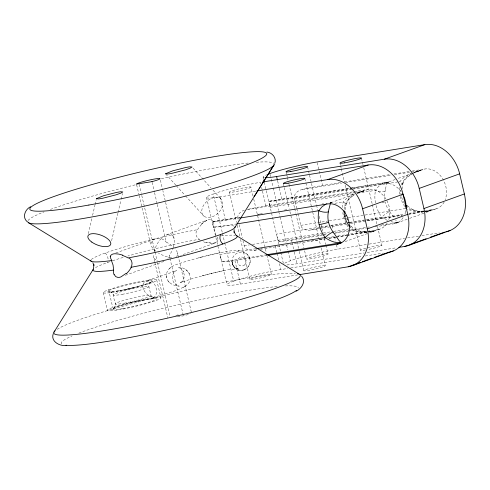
<?xml version="1.0" encoding="UTF-8"?>
<svg xmlns="http://www.w3.org/2000/svg" width="490" height="490" viewBox="0 0 490 490"><rect width="100%" height="100%" fill="white"/><g stroke="black" fill="none" stroke-linecap="round" stroke-linejoin="round"><path stroke-width="0.37" stroke-dasharray="2.45 1.84" d="M217.811 239.867L217.242 241.693L215.471 242.875A8.091 3.62 13.8 0 1 212.391 243.303L206.082 242.195L211.368 243.248L215.808 242.746L180.651 255.4M401.996 189.079L403.105 182.641M385.483 189.103L386.506 184.424L387.492 182.347L396.355 179.034M385.391 189.55L384.999 191.486A20.758 16.268 70.2 0 0 384.736 199.399M344.115 209.346A20.758 16.268 70.2 0 1 344.556 206.039C345.793 200.961 350.087 197.317 354.399 194.75M88.384 233.687L91.918 218.301M92.592 215.373L94.931 205.181M95.097 204.459L96.261 199.387M111.604 240.749L117.943 213.113M118.108 212.384L120.944 200.024M121.11 199.295L122.445 193.483M346.479 203.019L345.481 207.386L345.671 213.683M173.515 246.715L174.305 242.679L174.189 238.985L162.839 190.573M346.124 203.938L348.617 199.7L351.857 196.606L354.668 194.695M402.743 183.56L404.079 180.853L406.767 177.699L411.79 174.017M357.449 193.238L375.499 190.334L377.962 187.082L381.03 184.565L384.675 182.862L388.552 182.078L384.509 183.536L352.88 188.619M399.687 182.004A27.648 21.67 70.2 0 1 399.767 181.606L404.048 177.264L410.988 173.454M201.084 224.469L204.275 221.701L207.417 220.028A8.091 4.716 -43.2 0 1 210.394 219.643L212.256 220.414L213.475 221.903M330.873 202.725L354.54 194.083M176.51 256.607C178.93 254.316 176.853 250.751 175.095 248.749M232.762 264.606L232.585 264.275L233.614 266.144L232.762 264.606L232.003 261.372C235.298 281.285 260.845 264 245.239 252.607C238.232 248.632 229.804 251.156 222.368 252.252C209.861 254.733 197.525 258.04 185.3 261.636C178.427 264.128 168.113 265.476 166.453 274.143C165.228 281.536 172.731 286.031 179.211 286.117L177.533 285.695L177.882 285.835L174.838 283.906L176.265 285.039M201.764 223.789L206.964 220.2L167.133 234.532C160.683 237.16 156.665 243.665 154.564 250.041A22.252 13.757 -46.9 0 0 154.16 251.621M170.839 267.313L169.436 268.508M152.8 297.945C164.193 293.455 177.288 291.838 187.407 284.623C194.665 277.646 186.972 266.566 178.029 267.32L180.21 268.146C181.87 268.324 184.901 274.523 182.709 270.498M411.637 174.024C407.08 176.614 402.492 180.351 401.175 185.661A6.921 2.671 12 0 0 399.767 181.6M185.441 286.209L183.113 287.483L184.644 286.65M412.286 173.717L416.463 171.8L424.952 168.983A20.758 16.268 70.2 0 1 442.243 178.109A20.758 16.268 70.2 0 1 445.202 199.779M244.614 269.653L245.049 269.451M352.126 188.742L282.093 200.006A34.6 3.136 -13.2 0 1 269.966 201.151L269.126 201.8L269.555 204.575M356.898 193.428L358.196 192.839M413.523 173.05L414.816 172.462M354.368 193.832L347.422 197.642L343.141 201.978A27.679 21.695 70.2 0 0 342.504 208.501M357.694 193.078L368.333 189.361A20.758 16.268 70.2 0 1 385.624 198.487A20.758 16.268 70.2 0 1 388.582 220.157M360.187 192.056L357.363 193.066M416.806 171.678L397.059 178.783M358.852 192.564L364.284 190.812L355.979 192.147M415.477 172.186L420.91 170.434L412.598 171.77M239.782 218.081L225.474 220.384A34.6 3.136 -13.2 0 1 213.346 221.529L212.507 222.178L212.936 224.953M115.787 253.012L156.114 238.495M125.305 275.313L163.789 261.464A12.109 9.494 70.2 0 1 162.153 261.795M386.91 223.477A20.758 16.268 70.2 0 1 377.772 229.614L373.729 231.072L368.805 231.935M375.126 226.821L393.948 223.795L397.996 222.338L395.436 219.857M444.161 202.052A20.758 16.268 70.2 0 1 434.397 209.236L427.55 211.27M345.156 241.576L368.572 233.148M369.282 232.891L380.638 228.806M396.814 222.981L408.874 218.644M409.585 218.387L425.198 212.77M425.908 212.513L437.258 208.428M413.536 172.468L420.91 170.434L418.16 171.212M356.916 192.846L364.284 190.812L361.534 191.59M243.72 269.99L244.173 269.837M244.436 210.228C240.076 211.221 236.211 215.821 238.183 220.365M330.762 202.633L331.932 202.456L330.419 202.701M148.011 280.305L168.143 273.671L176.559 270.315L174.514 271.76L174.703 271.521C171.439 275.074 171.482 280.476 175.04 284.065M167.133 234.532C170.042 233.228 173.521 235.145 174.024 238.269L173.723 237.344M153.401 297.816C159.642 294.049 155.771 280.623 148.635 280.17M269.966 201.151L388.552 182.078L387.388 182.256L387.951 182.09M203.087 275.576L202.254 275.79L211.809 273.316L191.749 278.773L180.296 282.846L181.833 282.007L180.883 282.608L182.286 281.401L182.023 281.646L183.836 278.651L184.314 275.264L183.56 272.03M200.802 257.299L197.25 258.242M331.332 202.468L329.966 202.744M201.543 257.103L205.224 256.154M206.541 255.823L220.427 252.638M133.06 287.746L144.372 284.61L150.847 282.087L149.499 282.816L150.504 282.203L149.021 284.139L148.88 286.57L151.226 296.242L153.003 298.281L154.436 298.637L147.055 299.396L137.427 301.246M131.118 302.71L119.811 305.84L113.331 308.369L114.678 307.64L113.674 308.247L114.366 307.665L114.164 307.898C117.447 304.223 113.337 299.917 113.202 294.925C113.6 293.945 109.368 290.619 111.922 292.744M130.959 288.249L133.158 287.722M131.02 302.734L137.567 301.215M340.611 182.543L322.536 185.447A34.6 3.136 -13.2 0 0 302.324 189.501C298.141 190.224 293.406 193.807 294.466 198.536L296.677 207.968M128.784 288.751L130.977 288.249M126.61 289.241L128.846 288.739M224.157 270.505L211.264 273.451L227.372 269.898L237.754 268.771L236.235 268.71L238.526 269.041L236.211 268.453L237.858 268.875M126.751 289.204L117.122 291.06L109.742 291.813L111.346 292.31M298.036 213.769L300.756 225.376C301.907 230.086 307.763 230.937 311.769 229.761A34.6 3.136 -13.2 0 1 328.686 226.264M242.942 240.676L244.375 246.525L246.274 249.024L250.09 250.5L255.143 250.139A34.6 3.136 -13.2 0 1 256.509 249.827M386.978 182.292L388.552 182.078L387.382 182.219M330.352 202.67L331.932 202.456M222.184 232.113L213.236 193.954A34.6 3.136 -13.2 0 0 219.967 196.9L256.901 190.959M344.378 181.937L391.063 174.428M394.076 173.944L409.138 171.525M412.151 171.041L424.952 168.983M302.324 189.501L341.597 183.186M345.377 182.58L391.449 175.175M394.475 174.685L411.845 171.892M294.466 198.536L352.377 189.22M353.131 189.103L398.26 181.845M248.43 209.255A34.6 3.136 -13.2 0 1 265.917 205.825L353.272 191.78M354.025 191.657L368.333 189.361M247.211 209.64L355.219 192.27M270.198 207.27L354.435 193.721M213.346 221.529L239.782 217.278M257.911 214.363L259.418 214.118M260.178 213.995L262.444 213.634M284.292 210.106L287.305 209.628M322.046 204.012L323.559 203.767M334.872 203.313L343.141 201.978A6.921 2.671 12 0 1 344.556 206.039M213.573 227.648L236.137 224.016M300.756 225.376L328.588 220.898M329.341 220.776L344.384 218.356M348.145 217.756L406.063 208.44M320.117 227.091L276.489 234.11L276.758 235.267M320.87 226.974L329.893 225.523M330.646 225.4L345.689 222.981M349.45 222.374L381.796 217.174A6.921 1.58 -37 0 1 389.721 211.613A20.758 16.268 70.2 0 1 385.189 201.898M330.921 225.878A34.6 3.136 -13.2 0 1 331.981 225.706L346.289 223.403M350.056 222.797L365.871 220.255M366.624 220.132L405.781 213.836M408.789 213.352L424.603 210.81M425.357 210.688L434.397 209.236M310.832 229.957L346.687 224.181M350.289 223.569L402.406 215.184M408.446 214.216L423.55 211.784M424.309 211.662L430.349 210.694L425.43 211.558M244.136 245.753L249.398 244.908M252.411 244.424L322.359 233.173M323.112 233.05L330.634 231.844M333.641 231.36L349.437 228.818M322.414 235.298L291.538 240.259A34.6 3.136 -13.2 0 1 279.41 241.405L323.216 234.361M323.976 234.238L327.749 233.632M335.301 232.419L349.652 230.11M350.411 229.988L367.028 227.317M367.782 227.195L369.295 226.95M381.379 225.008L397.996 222.338L394.334 222.313L390.953 221.701M323.167 235.175L326.175 234.692M333.708 233.479L348.016 231.182M348.77 231.06L366.085 228.273M255.97 248.681L219.869 254.488L220.139 255.645M327.32 237.73L334.848 236.517M337.861 236.033L377.772 229.614M254.206 250.335L257.409 249.778M260.429 249.288L325.391 238.844M329.164 238.238L335.962 237.142M336.716 237.019L346.534 235.445M347.294 235.323L373.729 231.072L347.722 235.292M220.543 257.391L221.578 260.76L222.791 261.783L265.843 254.861M222.791 261.783A34.6 3.136 -13.2 0 0 234.912 260.637L267.295 255.431M284.764 263.173A34.6 3.136 -13.2 0 1 337.488 249.19L368.4 244.216M369.154 244.1L404.587 238.397M407.6 237.913L418.907 236.094M421.921 235.61L439.261 232.824M286.926 264.925A34.6 3.136 -13.2 0 0 297.044 263.743L364.137 252.956M367.157 252.473L396.557 247.744M224.745 243.016L233.693 281.18A34.6 3.136 -13.2 0 1 280.868 269.567L287.654 268.477M290.668 267.993L362.288 256.472M365.301 255.988L383.394 253.079M233.693 281.18A34.6 3.136 -13.2 0 0 240.425 284.12L297.718 274.908M177.533 316.779L183.432 315.836A12.109 1.096 -13.2 0 0 190.457 313.6M269.525 201.188L351.575 188.007M352.322 187.884L386.2 182.445M212.899 221.566L240.027 217.211M257.311 214.43L260.937 213.867M367.598 220.812L402.094 215.275M408.844 214.191L430.349 210.694L425.798 211.386M310.979 241.19L325.225 238.906M328.974 238.299L335.724 237.215M336.471 237.099L346.969 235.414M427.586 211.178L425.51 211.453M369.178 231.764L373.729 231.072L368.884 231.831M424.12 211.594L414.877 211.453L407.913 209.542M366.802 232.027C361.289 232.327 355.391 232.15 350.417 229.461M424.015 211.686C418.282 212.029 411.961 211.239 407.417 207.417M366.679 232.107C361.001 232.334 354.717 231.415 350.381 227.415M407.576 205.794L410.553 208.428L414.528 210.277L418.956 211.27L423.507 211.515M421.222 211.478L423.519 211.515M364.597 231.856L366.881 231.893L362.337 231.648L357.908 230.655L353.933 228.806L350.956 226.172M237.938 250.561L239.059 250.604M171.623 257.832L164.965 256.368L158.319 252.981M279.343 241.399L278.179 240.339L277.162 237.013M238.471 270.027L239.292 270.235M414.528 210.277L412.451 209.457M387.51 220.506L381.796 217.174A27.679 21.695 70.2 0 1 376.051 205.39M236.842 268.618L237.319 268.832L234.263 266.909L234.606 267.197L233.436 265.813M407.686 209.432L407.251 209.199M185.612 269.476L187.339 270.811M155.857 251.174L154.564 250.041A22.252 10.903 16.8 0 1 150.595 244.51M193.048 168.107L210.951 187.891M212.997 190.151L220.672 198.628M165.632 173.883L175.843 185.165M176.357 185.735L185.036 195.326M185.551 195.89L203.932 216.2M168.009 280.954L169.375 282.559M389.721 211.613L394.18 218.075M188.515 272.195L189.52 273.983M215.894 235.145L214.694 230.857L214.332 226.986A74.094 6.713 -13.2 0 1 233.889 226.043M249.514 258.224L249.055 257.011M269.996 206.419L270.113 206.915M269.604 204.783L276.507 234.177M213.371 226.797L213.493 227.293M212.985 225.161L219.888 254.555M361.473 158.141L363.029 164.793M363.727 167.752L372.222 203.969M372.394 204.71L376.902 223.93M377.594 226.882L381.93 245.361M339.95 163.011L340.47 165.228M340.642 165.969L341.163 168.186M341.34 168.921L344.458 182.231M345.15 185.183L360.407 250.237M317.202 162.698L322.536 185.447M331.981 225.706L332.845 229.375M334.566 236.713L335.595 241.117M336.459 244.786L337.488 249.19M307.567 166.808L316.411 204.508M316.583 205.243L317.796 210.418M319.186 216.335L322.653 231.115M324.386 238.507L325.77 244.424M325.948 245.159L328.024 254.034A11.074 1.004 -13.2 0 1 311.285 258.714A11.074 1.004 -13.2 0 1 312.491 256.656A11.074 1.004 -13.2 0 1 328.024 254.034M304.847 178.519L305.717 182.213M305.889 182.954L320.454 245.043M321.146 248.001L325.305 265.739A11.074 1.004 -13.2 0 1 308.565 270.425A11.074 1.004 -13.2 0 1 309.772 268.361A11.074 1.004 -13.2 0 1 325.305 265.739M296.842 208.691L297.865 213.046M286.05 171.678L286.57 173.895M286.742 174.636L287.263 176.853M287.434 177.588L288.132 180.547M288.996 184.246L294.545 207.895M294.717 208.636L295.758 213.07M295.929 213.811L303.904 247.811M304.602 250.77L306.507 258.904M283.33 183.389L289.223 208.52M289.915 211.478L296.854 241.043M297.026 241.784L298.588 248.436M299.28 251.395L303.788 270.615M277.622 180.92L279.171 187.529M279.343 188.264L282.093 200.006M291.538 240.259L291.881 241.729M292.052 242.464L293.602 249.067M294.288 252.001L297.044 263.743M270.021 174.256L270.817 177.662M271.135 179.028L273.053 187.204M273.212 187.884L278.492 210.375M278.81 211.735L279.925 216.507M280.084 217.186L286.001 242.403M286.638 245.129L287.759 249.9M288.077 251.26L290.319 260.803M269.525 204.44L269.653 204.998L264.508 183.046M263.142 177.196L263.657 179.401M278.767 243.83L276.728 235.12M278.914 244.473L280.666 251.921M280.825 252.601L283.422 263.681M260.754 183.811L260.411 182.341A34.6 3.136 -13.2 0 0 213.236 193.954M261.611 187.48L262.303 190.414M262.475 191.149L265.917 205.825M275.362 246.084L276.905 252.687M277.083 253.422L278.632 260.025M279.49 263.694L280.868 269.567M250.947 187.186A11.074 1.004 -13.2 0 1 234.202 191.872A11.074 1.004 -13.2 0 1 235.408 189.808A11.074 1.004 -13.2 0 1 250.947 187.186L253.024 196.055M253.722 199.014L258.401 218.969M258.573 219.71L266.205 252.234M266.897 255.192L271.405 274.412A11.074 1.004 -13.2 0 1 254.659 279.092A11.074 1.004 -13.2 0 1 255.866 277.034A11.074 1.004 -13.2 0 1 271.405 274.412M239.2 224.714L242.262 237.773M229.424 192.056L236.535 222.362M237.227 225.32L239.831 236.407M240.523 239.365L249.888 279.282M219.967 196.9L225.474 220.384M234.912 260.637L240.425 284.12M222.503 233.479L224.585 242.336M206.517 197.574L213.034 225.376M220.102 255.498L226.974 284.794M160.395 180.142L162.668 189.832M191.345 312.106L177.527 253.201L177.619 253.961M152.127 182.378L154.375 191.951M154.546 192.686L157.137 203.736M157.308 204.471L166.122 242.029A22.173 10.866 16.8 0 1 173.387 247.015M169.785 257.654L169.264 255.449A12.109 9.494 70.2 0 1 167.941 258.285M169.957 258.395L183.432 315.836M139.154 184.344L141.285 193.434M141.775 195.528L154.889 251.444M155.054 252.142L157.186 261.225M157.517 262.622L170.14 316.442M136.624 184.761L138.835 194.193M139.129 195.455L150.638 244.516A12.109 9.494 70.2 0 1 166.122 242.029M154.669 261.709L153.787 257.936A12.109 9.494 70.2 0 0 157.443 260.821M154.785 262.199L167.782 317.612M156.708 279.955L160.934 297.951A27.489 2.493 -13.2 0 1 120.228 309.539A27.489 2.493 -13.2 0 1 121.361 304.841A27.489 2.493 -13.2 0 1 160.934 297.951M108.59 289.786L112.761 307.555M103.255 292.659L107.42 310.427M277.181 237.087L276.991 236.254M220.42 256.858L220.561 257.464M220.365 256.631L220.451 257.011M166.398 276.182L166.631 277.836M232.003 261.372L232.144 262.628M27.997 220.616A126.592 11.472 -13.2 0 1 44.051 211.87M50.397 209.444A126.592 11.472 -13.2 0 1 135.718 184.736M161.339 178.728A126.592 11.472 -13.2 0 1 249.716 162.87M256.276 162.27A126.592 11.472 -13.2 0 1 273.916 163.464M57.11 329.335A126.592 11.472 -13.2 0 1 173.883 293.124A126.592 11.472 -13.2 0 1 295.366 273.353M61.52 343.907A121.698 11.031 -13.2 0 1 71.993 335.956M78.823 333.145A121.698 11.031 -13.2 0 1 277.499 286.491M285.382 285.927A121.698 11.031 -13.2 0 1 298.239 288.077M91.25 259.608A74.094 6.713 -13.2 0 1 197.072 229.761C194.953 232.842 195.878 237.528 199.301 239.249A74.094 6.713 -13.2 0 0 127.859 256.025M213.371 221.988A19.478 11.007 -49.1 0 1 213.91 227.176M95.568 267.601A74.094 6.713 -13.2 0 1 110.795 261.36M112.608 260.747A74.094 6.713 -13.2 0 1 124.613 256.981M220.88 235.929A74.094 6.713 -13.2 0 1 234.955 235.298M105.172 253.061A6.921 5.421 70.2 0 1 108.088 259.627M107.616 262.052A6.921 5.421 70.2 0 1 107.396 262.548M175.812 315.474A12.109 1.096 -13.2 0 1 179.187 314.623M153.75 257.954A22.252 13.757 -46.9 0 1 153.768 253.698M197.452 229.828A20.041 12.348 -43.6 0 1 201.353 224.683M205.837 242.611A19.478 10.168 12.7 0 1 203.032 241.588M200.428 240.363A19.478 10.168 12.7 0 1 198.848 239.463M217.205 237.007A20.041 9.022 16.4 0 1 217.983 239.904M173.301 247.297A22.173 13.708 -46.9 0 1 169.289 255.455M152.488 296.903A9.01 5.739 48 0 1 142.994 287.783A9.01 5.739 48 0 1 148.905 281.775M260.6 248.914A34.6 3.136 -13.2 0 1 261.948 248.626M348.084 226.882A27.679 21.695 70.2 0 1 342.639 211.172M350.24 225.927A6.921 1.58 -37 0 1 350.35 227.746M365.497 249.992A11.074 1.004 -13.2 0 1 365.179 248.338A11.074 1.004 -13.2 0 1 381.814 245.159A11.074 1.004 -13.2 0 1 368.327 249.453M264.122 177.625A34.6 3.136 -13.2 0 1 266.627 174.826M403.086 217.652A20.758 16.268 70.2 0 1 393.948 223.795M384.509 183.536A20.758 16.268 70.2 0 1 401.426 192.111M405.763 210.602A20.758 16.268 70.2 0 1 404.758 214.332M375.469 202.885A27.679 21.695 70.2 0 1 375.499 190.322M384.999 191.486A6.921 2.671 12 0 1 375.499 190.334M384.368 202.174A6.921 0.625 -13.2 0 1 381.434 203.007M399.742 194.15A27.648 21.67 70.2 0 1 399.215 185.502M404.342 203.466A20.758 16.268 70.2 0 1 400.698 190.298M401.714 195.951A6.921 0.625 -13.2 0 1 401.371 196.074M407.319 205.579A6.921 1.58 -37 0 1 407.392 206.719M404.703 206.504A27.679 21.695 70.2 0 1 400.165 196.074M212.293 216.776A12.121 8.14 -42.1 0 0 221.382 199.399A12.121 8.14 -42.1 0 0 203.16 206.033A12.121 8.14 -42.1 0 0 212.293 216.776M116.056 291.771A27.489 2.493 -13.2 0 0 156.769 280.182A27.489 2.493 -13.2 0 0 117.19 287.073A27.489 2.493 -13.2 0 0 116.056 291.771M243.346 270.033A9.096 9.047 -47 0 0 247.499 254.855A9.096 9.047 -47 0 0 232.303 258.922A9.096 9.047 -47 0 0 243.346 270.033M244.694 264.931A4.526 4.459 -71.7 0 0 243.285 257.244A4.526 4.459 -71.7 0 0 237.399 262.383A4.526 4.459 -71.7 0 0 244.694 264.931M124.191 303.224A18.326 1.66 -13.2 0 0 150.975 295.519A18.326 1.66 -13.2 0 0 124.227 300.26A18.326 1.66 -13.2 0 0 124.191 303.224M122.996 308.553A22.908 2.076 -13.2 0 0 156.482 298.925A22.908 2.076 -13.2 0 0 123.039 304.854A22.908 2.076 -13.2 0 0 122.996 308.553M122.108 294.337A18.326 1.66 -13.2 0 0 148.893 286.638A18.326 1.66 -13.2 0 0 122.139 291.379A18.326 1.66 -13.2 0 0 122.108 294.337M118.831 290.784A22.908 2.076 -13.2 0 0 152.31 281.156A22.908 2.076 -13.2 0 0 118.874 287.085A22.908 2.076 -13.2 0 0 118.831 290.784"/><path stroke-width="0.73" d="M234.091 229.571L234.159 232.358L234.018 231.801L236.094 235.316M110.201 256.742L110.752 255.357L112.186 254.31A8.091 3.614 13.8 0 1 115.113 253.753L118.727 254.077L122.825 255.155M328.857 209.481L330.34 203.552M328.772 209.928L328.374 211.864A20.758 16.268 70.2 0 0 333.096 231.99L339.184 240.725L341.371 242.715L337.328 244.173L268.048 255.308M93.541 268.765L93.835 264.692L93.976 265.255L92.794 262.72M53.245 333.69C50.458 341.616 59.645 346.252 66.315 345.585M274.749 163.36C276.832 158.037 272.22 152.568 266.921 152.053M53.925 332.22L93.1 269.586M234.894 227.47L274.069 164.83M254.102 196.704L273.763 165.338M126.23 273.267L121.03 276.85A8.091 4.722 -43.2 0 1 117.98 277.45L115.738 276.636L114.268 274.614M30.582 206.707C25.266 209.261 22.013 216.868 26.87 221.443M296.089 291.201C301.613 288.775 306.354 281.407 301.54 276.091M325.844 204.14L321.893 206.909L318.874 210.712A27.679 21.695 70.2 0 0 325.17 237.552C329.795 240.994 335.54 243.236 341.371 242.715L266.597 254.739M326.567 203.803L326.934 203.65M256.901 190.959L327.767 179.561L368.211 165.007A34.6 27.115 70.2 0 1 403.031 194.224L407.754 214.351A34.6 27.115 70.2 0 1 388.668 252.234M265.133 177.705A34.6 3.136 -13.2 0 0 276.587 176.523L384.393 159.183L424.836 144.63A34.6 27.115 70.2 0 1 459.657 173.846L464.373 193.973A34.6 27.115 70.2 0 1 445.894 231.746M327.767 179.561A34.6 27.115 70.2 0 1 362.588 208.777L403.031 194.224M384.393 159.183A34.6 27.115 70.2 0 1 419.207 188.399L459.657 173.846M299.225 274.67L348.225 266.787A34.6 27.115 70.2 0 0 367.31 228.904L407.754 214.351M398.817 247.377L404.85 246.409A34.6 27.115 70.2 0 0 423.93 208.526L464.373 193.973M348.225 266.787L360.291 262.444M362.416 261.678L371.641 258.359M374.483 257.342L387.964 252.485M404.85 246.409L408.397 245.135M409.818 244.62L426.135 238.746M430.392 237.215L444.583 232.107M352.996 265.439L393.446 250.88M409.622 245.061L450.065 230.502M424.836 144.63L317.03 161.963A34.6 3.136 -13.2 0 0 268.153 174.213M262.671 181.98L368.211 165.007M240.535 217.958L327.884 203.914A20.758 16.268 70.2 0 1 348.776 221.443A20.758 16.268 70.2 0 1 337.328 244.173M236.891 223.899L318.874 210.712A6.921 2.671 12 0 0 328.374 211.864M347.949 222.619L349.45 222.374M256.723 248.559L325.17 237.552A6.921 1.58 -37 0 1 333.096 231.99M299.457 274.314L236.646 235.733M28.536 222.742L91.348 261.317M406.424 206.431L405.898 205.794A20.758 16.268 70.2 0 1 405.083 204.649M349.621 226.601L349.272 226.172A20.758 16.268 70.2 0 1 344.072 210.675M346.877 218.546L347.379 219.888M419.207 188.399L423.93 208.526M362.588 208.777L367.31 228.904M276.587 176.523L277.444 180.191M263.822 180.118L264.349 182.347M274.216 164.236A126.592 11.472 -13.2 0 1 150.81 204.698A126.592 11.472 -13.2 0 1 27.673 221.535M297.534 273.659A126.592 11.472 -13.2 0 1 181.312 314.954A126.592 11.472 -13.2 0 1 55.052 330.842M296.579 290.343A121.698 11.031 -13.2 0 1 186.647 325.323A121.698 11.031 -13.2 0 1 65.991 345.248M235.004 226.809A74.094 6.713 -13.2 0 1 128.692 257.801C132.116 259.522 133.041 264.208 130.922 267.295A74.094 6.713 -13.2 0 0 207.503 248.994A74.094 6.713 -13.2 0 0 236.113 235.537M90.803 260.227A74.094 6.713 -13.2 0 0 111.438 260.582L113.043 264.986L113.662 270.07A74.094 6.713 -13.2 0 1 93.48 269.096M222.821 243.989A6.921 5.421 70.2 0 1 220.598 234.502M111.996 260.613A19.478 8.477 19.3 0 1 110.305 256.766M114.109 274.743A20.041 11.68 -46.1 0 1 113.392 270.192M122.586 255.48A20.041 9.684 13.9 0 1 128.27 258.016M131.302 267.356A19.478 12.697 -42.6 0 1 126.555 273.555M328.57 222.276A6.921 0.625 -13.2 0 1 319.137 224.598M345.695 215.625A6.921 0.625 -13.2 0 1 344.746 216.451M349.272 226.172A6.921 1.58 -37 0 1 349.621 226.055M402.529 193.838A20.758 16.268 70.2 0 1 406.002 208.654M405.898 205.794A6.921 1.58 -37 0 1 406.565 205.598M96.426 198.658L98.435 198.928A9.439 0.858 -13.2 0 0 102.79 198.23L116.112 194.806L120.944 193.091L122.806 191.951L120.773 191.755A9.439 0.858 -13.2 0 0 116.418 192.46L103.604 195.724L96.426 198.658M165.651 173.748L167.66 174.017A9.439 0.858 -13.2 0 0 172.014 173.313L185.336 169.895L190.163 168.174L192.031 167.041L189.998 166.845A9.439 0.858 -13.2 0 0 185.643 167.543L172.829 170.808L165.675 173.711M151.955 181.643L136.477 184.13A12.109 1.096 -13.2 0 1 147.288 180.534A12.109 1.096 -13.2 0 1 159.814 178.519A12.109 1.096 -13.2 0 1 151.955 181.643M88.892 205.034A121.698 11.031 -13.2 0 0 266.768 153.891A121.698 11.031 -13.2 0 0 89.119 185.367A121.698 11.031 -13.2 0 0 88.892 205.034M91.814 242.097A12.121 5.237 20.6 0 0 110.618 244.559A12.121 5.237 20.6 0 0 95.55 233.81A12.121 5.237 20.6 0 0 91.814 242.097M288.108 183.199A11.074 1.004 -13.2 0 0 304.847 178.519A11.074 1.004 -13.2 0 0 289.314 181.141A11.074 1.004 -13.2 0 0 288.108 183.199M290.827 171.494A11.074 1.004 -13.2 0 0 307.567 166.808A11.074 1.004 -13.2 0 0 292.034 169.43A11.074 1.004 -13.2 0 0 290.827 171.494M344.727 162.821A11.074 1.004 -13.2 0 0 361.473 158.141A11.074 1.004 -13.2 0 0 345.934 160.763A11.074 1.004 -13.2 0 0 344.727 162.821"/></g></svg>
